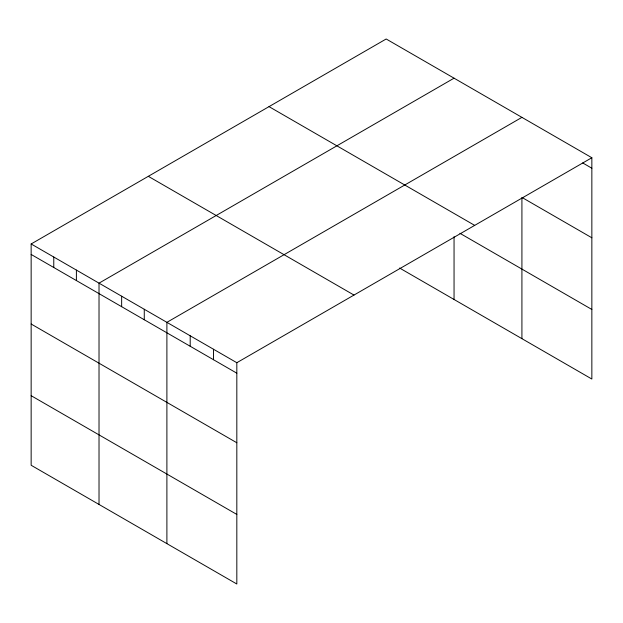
<?xml version="1.0" encoding="UTF-8"?>
<svg xmlns="http://www.w3.org/2000/svg" width="623" height="623" viewBox="0 0 623 623"><rect width="100%" height="100%" fill="white"/><g stroke="black" fill="none" stroke-linecap="round" stroke-linejoin="round"><path stroke-width="0.93" d="M31.15 243.967L236.826 362.711L236.826 584.008L31.15 465.264L31.15 243.967L386.174 38.992L591.85 157.736L591.85 379.033L399.584 268.03M454.05 78.179L99.018 283.154L99.018 504.451M521.918 117.365L166.894 322.34L166.894 543.63M236.826 362.711L591.85 157.736M582.692 162.93L591.85 168.218M522.752 197.896L591.85 237.784M269.019 106.634L474.687 225.378M459.914 233.29L591.85 309.46M148.313 176.325L353.981 295.068M31.15 254.441L236.826 373.185M31.15 324.015L236.826 442.758M31.15 395.691L236.826 514.434M521.918 197.413L521.918 338.663M454.05 236.67L454.05 299.476M213.51 349.254L213.51 359.728M190.202 335.797L190.202 346.271M144.271 309.273L144.271 319.755M121.649 296.213L121.649 306.695M76.395 270.094L76.395 280.568M53.773 257.026L53.773 267.508"/></g></svg>
